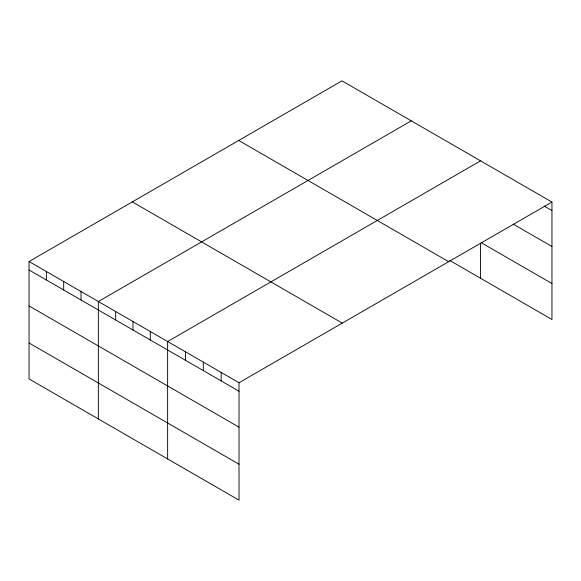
<?xml version="1.0" encoding="UTF-8"?>
<svg xmlns="http://www.w3.org/2000/svg" width="581" height="581" viewBox="0 0 581 581"><rect width="100%" height="100%" fill="white"/><g stroke="black" fill="none" stroke-linecap="round" stroke-linejoin="round"><path stroke-width="0.87" d="M551.95 202.065L341.984 80.846L29.05 261.515L29.05 378.935L239.016 500.154L239.016 382.741L551.95 202.065L551.95 319.485L449.687 260.441M411.275 120.848L98.342 301.517L98.342 418.937M480.56 160.85L167.626 341.526L167.626 458.939M544.194 206.059L551.95 210.54M513.154 224.092L551.95 246.489M481.337 242.764L551.95 283.528M238.718 140.464L448.685 261.69M132.315 201.897L342.282 323.116M29.05 261.515L239.016 382.741M29.05 269.991L239.016 391.209M29.05 305.94L239.016 427.158M29.05 342.979L239.016 464.204M480.56 243.214L480.56 278.27M221.165 372.436L221.165 380.904M203.321 362.13L203.321 370.605M185.47 351.825L185.47 360.3M150.305 331.526L150.305 339.994M132.984 321.525L132.984 329.993M115.663 311.518L115.663 319.993M81.013 291.517L81.013 299.992M63.692 281.516L63.692 289.992M46.371 271.516L46.371 279.991"/></g></svg>
